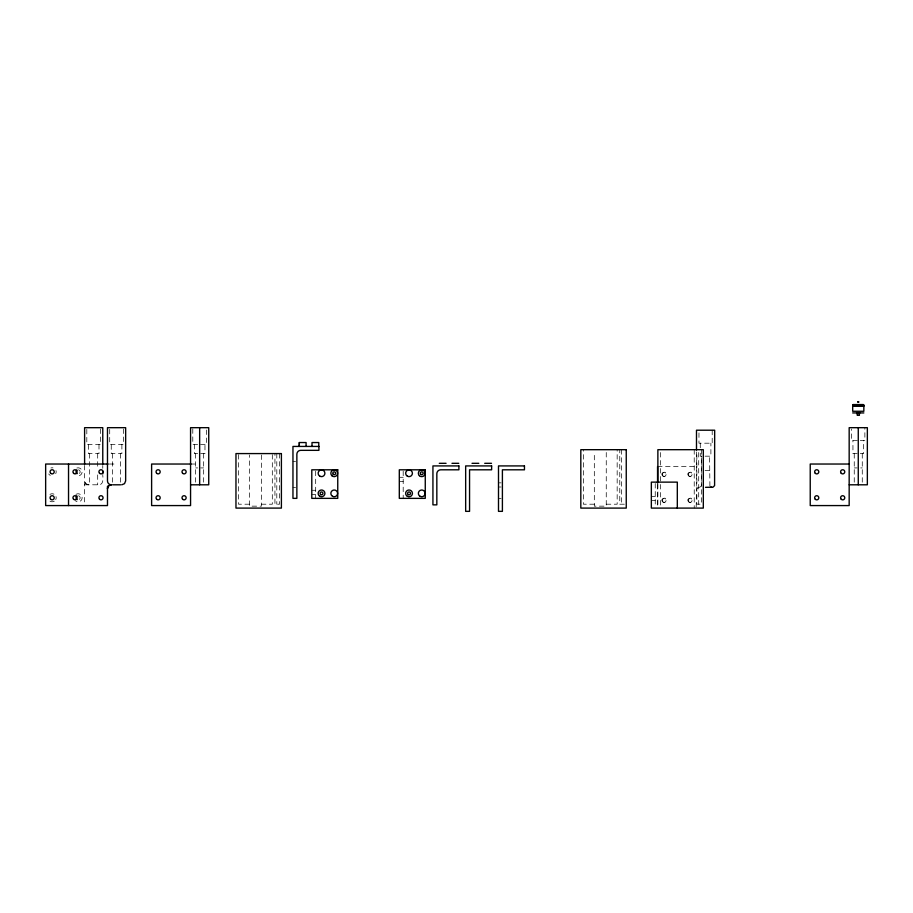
<?xml version="1.0" encoding="UTF-8"?>
<svg xmlns="http://www.w3.org/2000/svg" width="913" height="913" viewBox="0 0 913 913"><rect width="100%" height="100%" fill="white"/><g stroke="black" fill="none" stroke-linecap="round" stroke-linejoin="round"><path stroke-width="0.68" stroke-dasharray="4.57 3.42" d="M696.185 506.932L696.573 489.06L698.228 487.405L701.709 487.325M699.232 487.325L700.887 486.64L701.572 484.997L701.572 456.169M857.398 440.659L851.646 440.659L851.646 428.984M860.297 440.659L864.873 440.659L864.873 427.683M197.619 444.563L192.791 444.563L192.791 427.683M200.552 444.563L206.521 444.563L206.521 429.087M197.642 453.647L194.332 453.647L194.332 444.563M200.689 453.647L204.969 453.647L204.969 444.563M857.227 453.647L852.947 453.647L852.947 440.659M860.297 453.647L863.572 453.647L863.572 440.659M701.88 456.169L700.271 456.169L700.271 452.277M705.064 456.169L710.896 456.169L710.896 443.193M292.959 461.499L295.561 461.499M109.355 464.032L116.567 464.032M190.566 464.032L197.299 464.032M657.554 466.554L694.154 466.554A2.34 2.34 0 0 0 696.493 464.226L696.493 451.467M195.633 467.924L197.642 467.924M200.689 467.924L203.667 467.924M854.248 467.924L857.227 467.924M860.708 467.924L862.271 467.924M705.064 470.457L709.595 470.457M399.301 477.294L403.192 477.294M399.301 481.448L403.192 481.448M498.498 482.851L501.1 482.851M84.601 484.803L98.866 484.803C103.648 484.655 103.078 478.538 102.77 475.308M498.498 487.006L501.1 487.006M292.959 487.462L295.561 487.462M311.79 490.281L315.681 490.281M311.79 494.435L315.681 494.435M651.346 496.455L655.237 496.455M498.498 498.43L501.1 498.43M651.346 500.609L655.237 500.609M249.466 504.204L238.555 504.204L238.555 453.578M261.403 504.204L272.314 504.204L272.314 453.578M594.317 504.204L583.407 504.204L583.407 449.687M606.255 504.204L617.165 504.204L617.165 449.687M624.344 504.204L619.779 504.204L619.779 449.687M709.915 486.161L709.595 456.169M862.271 453.647L862.271 483.399M854.248 453.647L854.248 483.399M712.197 430.206L712.197 443.193L698.97 443.193L698.97 430.206M701.401 449.687L701.401 504.204L696.847 504.204L696.847 452.483M700.271 443.193L700.271 450.976M698.707 452.483L698.707 504.204M696.493 466.554L696.493 485.625M694.222 449.687L694.222 508.096M660.464 452.528L660.464 508.096M657.874 483.879L657.874 506.681M657.554 484.563L657.554 506.715M655.237 483.502L655.237 506.738M621.65 449.687L621.65 504.204M606.255 452.483L606.255 506.156L594.317 506.156L594.317 452.483M403.192 471.165L403.192 498.361M315.681 471.165L315.681 498.361M279.492 453.578L279.492 504.204L274.939 504.204L274.939 453.578M276.799 453.578L276.799 504.204M261.403 454.982L261.403 506.156L249.466 506.156L249.466 454.982M203.667 453.647L203.667 484.803M195.633 453.647L195.633 484.803M123.438 428.984L123.438 444.563L109.708 444.563L109.708 428.984M121.886 444.563L121.886 453.647L111.249 453.647L111.249 444.563M120.584 453.647L120.584 483.388M112.55 453.647L112.55 483.388M102.77 465.504L102.77 468.301M100.544 428.984L100.544 444.563L86.815 444.563L86.815 428.984M98.992 444.563L98.992 453.647L88.367 453.647L88.367 444.563M97.691 453.647L97.691 469.225M97.691 474.886L97.691 484.803M89.668 453.647L89.668 484.803M84.601 465.436L84.601 503.622M78.541 469.796A2.077 2.077 0 0 1 78.735 473.801M78.541 495.759A2.077 2.077 0 0 1 78.735 499.765M75.927 494.401A4.029 4.029 0 0 1 81.291 495.325A4.029 4.029 0 0 1 80.835 500.735A4.029 4.029 0 0 1 75.402 500.758M55.978 496.558A4.029 4.029 0 0 1 55.716 499.628M54.312 501.169A4.029 4.029 0 0 1 48.754 499.959M49.964 494.401A4.029 4.029 0 0 1 53.981 494.207M55.978 470.594A4.029 4.029 0 0 1 55.716 473.664M50.295 475.399A4.029 4.029 0 0 1 48.754 473.995M50.911 467.992A4.029 4.029 0 0 1 53 467.89M76.875 467.992A4.029 4.029 0 0 1 82.124 471.633A4.029 4.029 0 0 1 77.251 475.753M662.016 473.904C665.269 482.783 668.658 467.182 662.016 473.904M662.016 499.868C665.269 508.746 668.658 493.146 662.016 499.868M687.98 473.904C691.232 482.783 694.622 467.182 687.98 473.904M687.98 499.868C691.232 508.746 694.622 493.146 687.98 499.868M88.493 484.803L85.731 483.662L84.601 480.911A3.892 3.892 0 0 0 88.493 484.803M662.644 475.89A2.077 2.077 0 0 0 666.068 474.794A2.077 2.077 0 0 0 663.409 472.375A2.077 2.077 0 0 0 662.644 475.89M688.607 475.89A2.077 2.077 0 0 0 692.031 474.794A2.077 2.077 0 0 0 689.372 472.375A2.077 2.077 0 0 0 688.607 475.89M688.607 501.853A2.077 2.077 0 0 0 692.031 500.758A2.077 2.077 0 0 0 689.372 498.338A2.077 2.077 0 0 0 688.607 501.853M662.644 501.853A2.077 2.077 0 0 0 666.068 500.758A2.077 2.077 0 0 0 663.409 498.338A2.077 2.077 0 0 0 662.644 501.853"/><path stroke-width="1.37" d="M121.749 484.803L124.51 483.662L125.652 480.911L125.652 427.683L107.483 427.683L107.483 480.911A3.892 3.892 -90 0 0 111.363 484.803A3.892 3.892 0 0 0 107.483 488.695A3.903 3.892 -90 0 1 111.363 484.803M857.855 401.652L858.665 401.652M857.718 402.211L858.802 402.211M853.13 404.562L863.401 404.562M852.685 404.893L863.846 404.893M852.685 405.224L863.846 405.224M852.685 405.566L863.846 405.566M853.073 405.897L863.458 405.897M856.588 412.813L857.935 412.813M858.585 412.813L859.932 412.813M852.685 412.927L863.846 412.927M857.718 415.164L858.813 415.164M299.327 442.543L299.327 446.434L299.316 442.543L306.095 442.543L306.083 446.434M439.29 463.313L446.069 463.313M451.981 463.313L458.76 463.313M472.021 463.313L478.8 463.313M484.712 463.313L491.491 463.313M108.168 464.032L45.65 464.032L45.65 505.574L107.483 505.574L107.483 486.195M191.251 464.032L151.615 464.032L151.615 505.574L190.566 505.574L190.566 427.683L208.735 427.683L208.735 484.803L190.566 484.803M849.17 464.032L810.23 464.032L810.23 505.574L849.17 505.574L849.17 427.683L867.35 427.683L867.35 484.803L849.17 484.803M112.55 484.803L120.584 484.803M705.509 487.325L712.939 487.245L714.594 485.602L714.674 430.206L696.493 430.206L696.493 450.052M711.935 487.325L710.77 487.017M859.384 412.927L859.384 415.164M858.266 427.683L858.266 484.803M857.147 412.927L857.147 415.164M677.309 508.096L677.309 482.132L651.346 482.132L651.346 508.096L703.307 508.096L703.307 449.687L657.874 449.687L657.874 482.452M657.554 466.554L657.554 483.171M318.785 446.434L318.774 442.543L312.006 442.543L312.006 446.434M199.65 427.683L199.65 484.803M102.77 464.101L102.77 427.683L84.601 427.683L84.601 464.032M102.77 471.108L102.77 473.904M68.532 464.032L68.532 505.574M77.148 499.628A2.077 2.077 0 0 1 76.977 496.033M77.148 473.664A2.077 2.077 0 0 1 76.977 470.069M863.846 406.228L852.685 406.228L852.685 411.261L863.846 411.261L863.846 406.228M318.922 446.434L292.959 446.434L292.959 498.361L296.862 498.361L296.862 454.229A3.892 3.892 0 0 1 300.754 450.337L318.922 450.337L318.922 446.434M626.25 449.687L580.816 449.687L580.816 508.096L626.25 508.096L626.25 449.687M281.398 453.578L235.965 453.578L235.965 508.096L281.398 508.096L281.398 453.578M458.897 465.915L432.933 465.915L432.933 504.855L436.836 504.855L436.836 473.699A3.892 3.892 0 0 1 440.728 469.807L458.897 469.807L458.897 465.915M491.628 465.915L465.664 465.915L465.664 511.348L469.556 511.348L469.556 469.807L491.628 469.807L491.628 465.915M524.461 465.915L498.498 465.915L498.498 511.348L502.401 511.348L502.401 469.807L524.461 469.807L524.461 465.915M337.753 469.807L311.79 469.807L311.79 498.361L337.753 498.361L337.753 469.807M425.264 469.807L399.301 469.807L399.301 498.361L425.264 498.361L425.264 469.807M815.32 473.356A2.077 2.077 0 0 0 818.756 472.261A2.077 2.077 0 0 0 816.085 469.841A2.077 2.077 0 0 0 815.32 473.356M841.284 473.356A2.077 2.077 0 0 0 844.719 472.261A2.077 2.077 0 0 0 842.048 469.841A2.077 2.077 0 0 0 841.284 473.356M841.284 499.32A2.077 2.077 0 0 0 844.719 498.224A2.077 2.077 0 0 0 842.048 495.805A2.077 2.077 0 0 0 841.284 499.32M815.32 499.32A2.077 2.077 0 0 0 818.756 498.224A2.077 2.077 0 0 0 816.085 495.805A2.077 2.077 0 0 0 815.32 499.32M50.74 473.356A2.077 2.077 0 0 0 54.175 472.261A2.077 2.077 0 0 0 51.505 469.841A2.077 2.077 0 0 0 50.74 473.356M50.74 499.32A2.077 2.077 0 0 0 54.175 498.224A2.077 2.077 0 0 0 51.505 495.805A2.077 2.077 0 0 0 50.74 499.32M182.68 473.356A2.077 2.077 0 0 0 186.104 472.261A2.077 2.077 0 0 0 183.445 469.841A2.077 2.077 0 0 0 182.68 473.356M182.68 499.32A2.077 2.077 0 0 0 186.104 498.224A2.077 2.077 0 0 0 183.445 495.805A2.077 2.077 0 0 0 182.68 499.32M156.716 499.32A2.077 2.077 0 0 0 160.14 498.224A2.077 2.077 0 0 0 157.481 495.805A2.077 2.077 0 0 0 156.716 499.32M156.716 473.356A2.077 2.077 0 0 0 160.14 472.261A2.077 2.077 0 0 0 157.481 469.841A2.077 2.077 0 0 0 156.716 473.356M99.597 473.356A2.077 2.077 0 0 0 103.021 472.261A2.077 2.077 0 0 0 100.362 469.841A2.077 2.077 0 0 0 99.597 473.356M73.633 473.356A2.077 2.077 0 0 0 77.057 472.261A2.077 2.077 0 0 0 74.398 469.841A2.077 2.077 0 0 0 73.633 473.356M73.633 499.32A2.077 2.077 0 0 0 77.057 498.224A2.077 2.077 0 0 0 74.398 495.805A2.077 2.077 0 0 0 73.633 499.32M99.597 499.32A2.077 2.077 0 0 0 103.021 498.224A2.077 2.077 0 0 0 100.362 495.805A2.077 2.077 0 0 0 99.597 499.32M333.234 474.292A1.427 1.427 0 0 0 335.607 473.607A1.427 1.427 0 0 0 333.827 471.895A1.427 1.427 0 0 0 333.234 474.292M320.817 494.618A1.427 1.427 0 0 0 322.951 493.385A1.427 1.427 0 0 0 320.817 492.141A1.427 1.427 0 0 0 320.817 494.618M331.876 475.707A3.39 3.39 0 0 0 337.513 474.075A3.39 3.39 0 0 0 333.279 470.012A3.39 3.39 0 0 0 331.876 475.707M319.835 496.318A3.39 3.39 0 0 0 324.914 493.385A3.39 3.39 0 0 0 319.835 490.441A3.39 3.39 0 0 0 319.835 496.318M319.835 476.187A3.378 3.378 0 0 0 324.902 473.265A3.378 3.378 0 0 0 319.835 470.343A3.378 3.378 0 0 0 319.835 476.187M332.537 496.307A3.378 3.378 0 0 0 337.593 493.385A3.378 3.378 0 0 0 332.537 490.452A3.378 3.378 0 0 0 332.537 496.307M420.745 474.292A1.427 1.427 0 0 0 423.13 473.607A1.427 1.427 0 0 0 421.338 471.895A1.427 1.427 0 0 0 420.745 474.292M408.328 494.618A1.427 1.427 0 0 0 410.473 493.385A1.427 1.427 0 0 0 408.328 492.141A1.427 1.427 0 0 0 408.328 494.618M419.387 475.707A3.39 3.39 0 0 0 425.024 474.075A3.39 3.39 0 0 0 420.79 470.012A3.39 3.39 0 0 0 419.387 475.707M407.346 496.318A3.39 3.39 0 0 0 412.436 493.385A3.39 3.39 0 0 0 407.346 490.441A3.39 3.39 0 0 0 407.346 496.318M407.358 476.187A3.378 3.378 0 0 0 412.414 473.265A3.378 3.378 0 0 0 407.358 470.343A3.378 3.378 0 0 0 407.358 476.187M420.048 496.307A3.378 3.378 0 0 0 425.116 493.385A3.378 3.378 0 0 0 420.048 490.452A3.378 3.378 0 0 0 420.048 496.307"/></g></svg>
